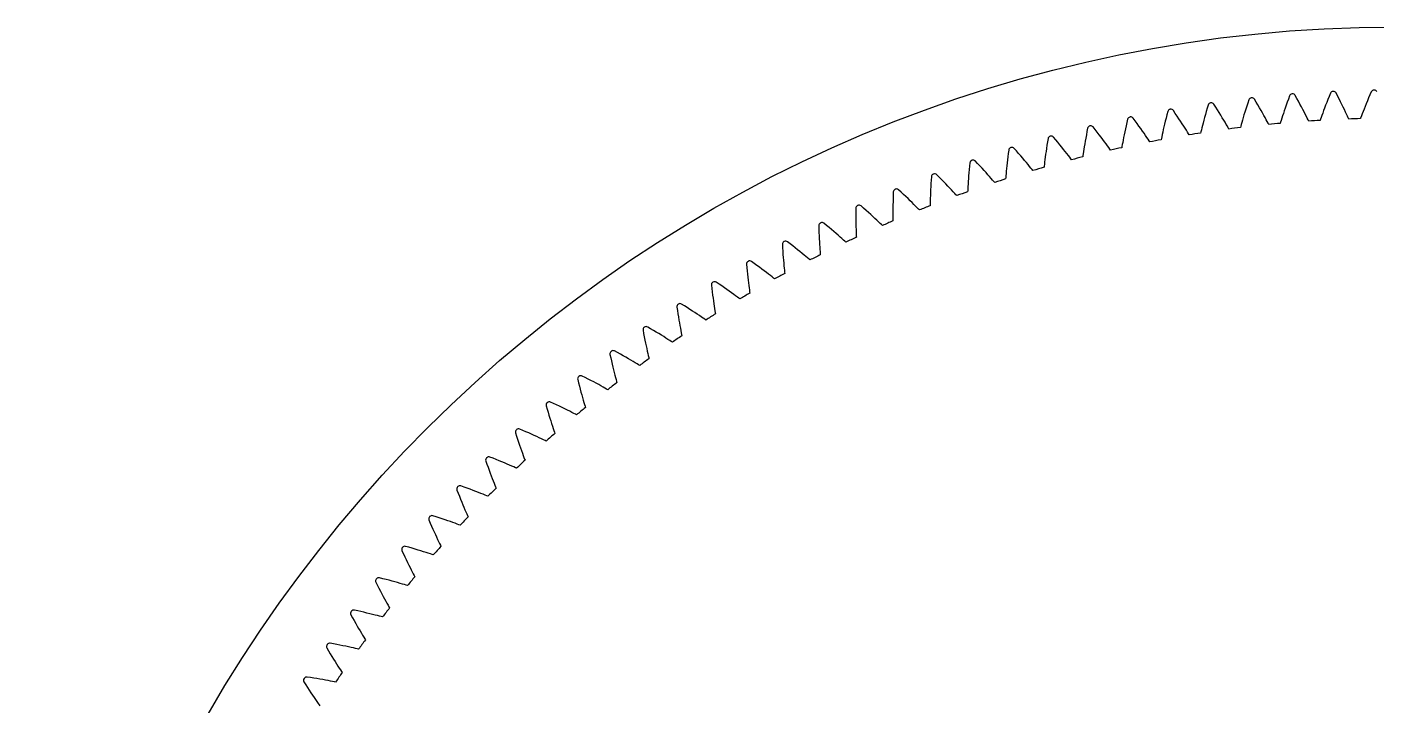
# Model space of a CAD drawing. Header units: millimetres. Extents: x -109 to 109, y -109 to 109.
# Drawn here: x -108.8 to -1.4, y 54.8 to 108.8 of the extents above; entities that cross this region are included whole.
import ezdxf

# ---------------------------------------------------------------- set-up
doc = ezdxf.new("R2010")
doc.units = ezdxf.units.MM

msp = doc.modelspace()

# ---------------------------------------------------------------- linework, layer by layer
at = {"layer": 'outer'}
msp.add_circle((0, 0), 108.759662, dxfattribs=at)
at = {"layer": 'output_ring'}
for p, q in [((-8.357274, 103.283774), (-8.450223, 103.029303)), ((-7.771147, 103.082747), (-7.90276, 103.319545)), ((-7.644868, 102.852732), (-7.771147, 103.082747)), ((-5.209824, 103.243892), (-5.306279, 102.999863)), ((-5.108929, 103.495318), (-5.209824, 103.243892)), ((-4.529405, 103.27598), (-4.653515, 103.516795)), ((-4.410414, 103.042111), (-4.529405, 103.27598)), ((-2.068357, 103.115713), (-2.167371, 102.88267)), ((-1.964285, 103.356592), (-2.068357, 103.115713)), ((-1.855541, 103.604725), (-1.964285, 103.356592)), ((-18.040046, 102.038908), (-18.108634, 101.776819)), ((-17.437602, 101.893933), (-17.590915, 102.117294)), ((-14.975873, 102.043381), (-15.044899, 101.799766)), ((-14.902812, 102.295404), (-14.975873, 102.043381)), ((-14.826025, 102.555209), (-14.902812, 102.295404)), ((-14.228432, 102.391383), (-14.374653, 102.619449)), ((-14.087959, 102.16975), (-14.228432, 102.391383)), ((-13.953708, 101.955065), (-14.087959, 102.16975)), ((-11.839867, 102.222106), (-11.912147, 101.98976)), ((-11.763224, 102.463432), (-11.839867, 102.222106)), ((-11.682282, 102.713036), (-11.763224, 102.463432)), ((-11.597372, 102.970301), (-11.682282, 102.713036)), ((-11.00522, 102.787785), (-11.144205, 103.020331)), ((-10.871778, 102.561849), (-11.00522, 102.787785)), ((-10.744337, 102.343053), (-10.871778, 102.561849)), ((-10.623112, 102.132071), (-10.744337, 102.343053)), ((-10.508395, 101.92973), (-10.623112, 102.132071)), ((-8.777464, 102.093351), (-8.847269, 101.883916)), ((-8.702694, 102.313604), (-8.777464, 102.093351)), ((-8.623151, 102.543564), (-8.702694, 102.313604)), ((-8.538965, 102.782365), (-8.623151, 102.543564)), ((-8.450223, 103.029303), (-8.538965, 102.782365)), ((-7.524362, 102.630041), (-7.644868, 102.852732)), ((-7.409825, 102.415355), (-7.524362, 102.630041)), ((-7.30152, 102.20951), (-7.409825, 102.415355)), ((-7.199812, 102.013574), (-7.30152, 102.20951)), ((-7.105221, 101.828961), (-7.199812, 102.013574)), ((-5.642652, 102.111542), (-5.713359, 101.91653)), ((-5.566303, 102.318681), (-5.642652, 102.111542)), ((-5.484652, 102.536476), (-5.566303, 102.318681)), ((-5.397925, 102.763825), (-5.484652, 102.536476)), ((-5.306279, 102.999863), (-5.397925, 102.763825)), ((-4.296962, 102.815745), (-4.410414, 103.042111)), ((-4.189224, 102.597567), (-4.296962, 102.815745)), ((-4.087439, 102.388423), (-4.189224, 102.597567)), ((-3.991935, 102.189388), (-4.087439, 102.388423)), ((-3.90319, 102.001895), (-3.991935, 102.189388)), ((-3.821932, 101.827972), (-3.90319, 102.001895)), ((-2.509264, 102.045701), (-2.579441, 101.867019)), ((-2.432467, 102.238396), (-2.509264, 102.045701)), ((-2.349649, 102.443035), (-2.432467, 102.238396)), ((-2.261197, 102.658158), (-2.349649, 102.443035)), ((-2.167371, 102.88267), (-2.261197, 102.658158)), ((-21.296586, 101.157792), (-21.353679, 100.901679)), ((-21.236264, 101.421906), (-21.296586, 101.157792)), ((-20.629564, 101.295926), (-20.789817, 101.514361)), ((-20.475452, 101.083551), (-20.629564, 101.295926)), ((-20.327985, 100.87772), (-20.475452, 101.083551)), ((-18.292632, 101.040537), (-18.346342, 100.814225)), ((-18.235083, 101.276962), (-18.292632, 101.040537)), ((-18.173744, 101.522625), (-18.235083, 101.276962)), ((-18.108634, 101.776819), (-18.173744, 101.522625)), ((-17.290237, 101.676822), (-17.437602, 101.893933)), ((-17.149309, 101.46646), (-17.290237, 101.676822)), ((-17.015076, 101.263506), (-17.149309, 101.46646)), ((-16.88788, 101.068767), (-17.015076, 101.263506)), ((-16.768184, 100.883272), (-16.88788, 101.068767)), ((-15.279195, 100.926546), (-15.326425, 100.740477)), ((-15.227155, 101.127347), (-15.279195, 100.926546)), ((-15.170638, 101.340752), (-15.227155, 101.127347)), ((-15.109845, 101.565265), (-15.170638, 101.340752)), ((-15.044899, 101.799766), (-15.109845, 101.565265)), ((-13.825916, 101.747995), (-13.953708, 101.955065)), ((-13.7049, 101.549357), (-13.825916, 101.747995)), ((-13.59109, 101.360193), (-13.7049, 101.549357)), ((-13.485094, 101.181885), (-13.59109, 101.360193)), ((-13.387828, 101.01638), (-13.485094, 101.181885)), ((-13.3008, 100.866713), (-13.387828, 101.01638)), ((-12.201601, 101.005574), (-12.241237, 100.86305)), ((-12.154527, 101.172182), (-12.201601, 101.005574)), ((-12.101476, 101.356676), (-12.154527, 101.172182)), ((-12.043154, 101.555743), (-12.101476, 101.356676)), ((-11.979962, 101.767267), (-12.043154, 101.555743)), ((-11.912147, 101.98976), (-11.979962, 101.767267)), ((-10.400583, 101.737085), (-10.508395, 101.92973)), ((-10.30024, 101.555534), (-10.400583, 101.737085)), ((-10.208221, 101.387057), (-10.30024, 101.555534)), ((-10.125937, 101.23473), (-10.208221, 101.387057)), ((-10.056164, 101.104285), (-10.125937, 101.23473)), ((-10.008791, 101.015027), (-10.056164, 101.104285)), ((-9.067012, 101.197787), (-9.096821, 101.101233)), ((-9.022918, 101.338995), (-9.067012, 101.197787)), ((-8.970635, 101.504043), (-9.022918, 101.338995)), ((-8.911815, 101.686779), (-8.970635, 101.504043)), ((-8.847269, 101.883916), (-8.911815, 101.686779)), ((-7.01854, 101.657676), (-7.105221, 101.828961)), ((-6.94108, 101.50284), (-7.01854, 101.657676)), ((-6.87544, 101.370268), (-6.94108, 101.50284)), ((-6.830894, 101.279566), (-6.87544, 101.370268)), ((-5.883838, 101.432654), (-5.916665, 101.337084)), ((-5.835331, 101.572407), (-5.883838, 101.432654)), ((-5.777889, 101.735731), (-5.835331, 101.572407)), ((-5.713359, 101.91653), (-5.777889, 101.735731)), ((-3.749374, 101.670779), (-3.821932, 101.827972)), ((-3.68793, 101.53621), (-3.749374, 101.670779)), ((-3.646255, 101.444154), (-3.68793, 101.53621)), ((-2.694858, 101.567419), (-2.730671, 101.472927)), ((-2.641985, 101.70558), (-2.694858, 101.567419)), ((-2.579441, 101.867019), (-2.641985, 101.70558)), ((-27.562693, 99.888337), (-27.606312, 99.620957)), ((-26.94928, 99.800701), (-27.122932, 100.008642)), ((-24.558333, 99.932125), (-24.600923, 99.692552)), ((-24.51254, 100.181155), (-24.558333, 99.932125)), ((-24.46352, 100.438935), (-24.51254, 100.181155)), ((-24.411524, 100.704814), (-24.46352, 100.438935)), ((-23.801166, 100.597952), (-23.968201, 100.811246)), ((-23.640459, 100.390523), (-23.801166, 100.597952)), ((-23.4866, 100.189425), (-23.640459, 100.390523)), ((-23.339889, 99.9953), (-23.4866, 100.189425)), ((-23.200716, 99.808932), (-23.339889, 99.9953)), ((-21.546946, 99.971674), (-21.586275, 99.768002)), ((-21.503941, 100.188207), (-21.546946, 99.971674)), ((-21.457365, 100.416094), (-21.503941, 100.188207)), ((-21.407271, 100.65421), (-21.457365, 100.416094)), ((-21.353679, 100.901679), (-21.407271, 100.65421)), ((-20.187444, 100.679082), (-20.327985, 100.87772)), ((-20.054194, 100.488435), (-20.187444, 100.679082)), ((-19.92873, 100.306791), (-20.054194, 100.488435)), ((-19.811747, 100.135489), (-19.92873, 100.306791)), ((-19.704282, 99.976419), (-19.811747, 100.135489)), ((-19.608027, 99.832511), (-19.704282, 99.976419)), ((-18.550325, 99.895387), (-18.570915, 99.796456)), ((-18.519716, 100.040118), (-18.550325, 99.895387)), ((-18.483197, 100.209353), (-18.519716, 100.040118)), ((-18.441835, 100.396814), (-18.483197, 100.209353)), ((-18.396128, 100.59915), (-18.441835, 100.396814)), ((-18.346342, 100.814225), (-18.396128, 100.59915)), ((-16.65664, 100.70838), (-16.768184, 100.883272)), ((-16.554223, 100.546013), (-16.65664, 100.70838)), ((-16.462537, 100.399153), (-16.554223, 100.546013)), ((-16.384711, 100.273347), (-16.462537, 100.399153)), ((-16.331827, 100.18724), (-16.384711, 100.273347)), ((-15.403382, 100.428774), (-15.427069, 100.330539)), ((-15.368242, 100.572472), (-15.403382, 100.428774)), ((-15.326425, 100.740477), (-15.368242, 100.572472)), ((-13.226965, 100.738524), (-13.3008, 100.866713)), ((-13.176811, 100.650798), (-13.226965, 100.738524)), ((-12.241237, 100.86305), (-12.267998, 100.765608)), ((-30.686661, 98.973283), (-30.72186, 98.704665)), ((-30.070798, 98.904958), (-30.250896, 99.107342)), ((-29.897383, 98.708028), (-30.070798, 98.904958)), ((-27.720203, 98.870626), (-27.752377, 98.640264)), ((-27.685159, 99.111419), (-27.720203, 98.870626)), ((-27.647211, 99.361764), (-27.685159, 99.111419)), ((-27.606312, 99.620957), (-27.647211, 99.361764)), ((-26.782137, 99.598422), (-26.94928, 99.800701)), ((-26.622037, 99.402256), (-26.782137, 99.598422)), ((-26.4693, 99.212835), (-26.622037, 99.402256)), ((-26.324342, 99.030931), (-26.4693, 99.212835)), ((-26.187721, 98.857523), (-26.324342, 99.030931)), ((-26.060213, 98.693905), (-26.187721, 98.857523)), ((-24.738922, 98.851043), (-24.764743, 98.679849)), ((-24.709413, 99.040731), (-24.738922, 98.851043)), ((-24.6765, 99.245538), (-24.709413, 99.040731)), ((-24.640318, 99.463315), (-24.6765, 99.245538)), ((-24.600923, 99.692552), (-24.640318, 99.463315)), ((-23.069609, 99.631319), (-23.200716, 99.808932)), ((-22.947303, 99.463776), (-23.069609, 99.631319)), ((-22.834894, 99.30816), (-22.947303, 99.463776)), ((-22.734167, 99.167347), (-22.834894, 99.30816)), ((-22.648596, 99.046676), (-22.734167, 99.167347)), ((-22.590409, 98.964059), (-22.648596, 99.046676)), ((-21.678961, 99.263415), (-21.696434, 99.163886)), ((-21.652914, 99.409036), (-21.678961, 99.263415)), ((-21.621728, 99.579335), (-21.652914, 99.409036)), ((-21.586275, 99.768002), (-21.621728, 99.579335)), ((-19.526289, 99.709212), (-19.608027, 99.832511)), ((-19.470726, 99.624808), (-19.526289, 99.709212)), ((-33.780345, 97.960555), (-33.807089, 97.690963)), ((-33.162639, 97.911607), (-33.349006, 98.108235)), ((-32.983125, 97.720223), (-33.162639, 97.911607)), ((-32.811024, 97.534497), (-32.983125, 97.720223)), ((-30.837049, 97.719868), (-30.859486, 97.50025)), ((-30.812126, 97.951127), (-30.837049, 97.719868)), ((-30.784663, 98.192901), (-30.812126, 97.951127)), ((-30.754597, 98.444315), (-30.784663, 98.192901)), ((-30.72186, 98.704665), (-30.754597, 98.444315)), ((-29.731201, 98.516989), (-29.897383, 98.708028)), ((-29.57259, 98.332458), (-29.731201, 98.516989)), ((-29.42199, 98.155197), (-29.57259, 98.332458)), ((-29.279988, 97.986166), (-29.42199, 98.155197)), ((-29.147404, 97.826634), (-29.279988, 97.986166)), ((-29.025445, 97.678383), (-29.147404, 97.826634)), ((-27.868984, 97.706308), (-27.880173, 97.605878)), ((-27.852132, 97.853277), (-27.868984, 97.706308)), ((-27.831701, 98.025198), (-27.852132, 97.853277)), ((-27.808165, 98.215719), (-27.831701, 98.025198)), ((-27.781702, 98.421459), (-27.808165, 98.215719)), ((-27.752377, 98.640264), (-27.781702, 98.421459)), ((-25.942971, 98.541896), (-26.060213, 98.693905)), ((-25.83787, 98.404317), (-25.942971, 98.541896)), ((-25.748551, 98.286392), (-25.83787, 98.404317)), ((-25.687798, 98.205644), (-25.748551, 98.286392)), ((-24.786203, 98.533481), (-24.800541, 98.433453)), ((-24.764743, 98.679849), (-24.786203, 98.533481)), ((-36.840692, 96.851151), (-36.858955, 96.580852)), ((-36.221753, 96.82163), (-36.414204, 97.012307)), ((-36.036316, 96.635978), (-36.221753, 96.82163)), ((-35.858466, 96.45575), (-36.036316, 96.635978)), ((-33.891288, 96.703034), (-33.906815, 96.482819)), ((-33.873641, 96.934962), (-33.891288, 96.703034)), ((-33.853786, 97.177479), (-33.873641, 96.934962)), ((-33.831632, 97.429713), (-33.853786, 97.177479)), ((-33.807089, 97.690963), (-33.831632, 97.429713)), ((-32.646694, 97.35504), (-32.811024, 97.534497)), ((-32.490601, 97.182597), (-32.646694, 97.35504)), ((-32.34336, 97.018109), (-32.490601, 97.182597)), ((-32.20583, 96.862821), (-32.34336, 97.018109)), ((-32.079275, 96.718474), (-32.20583, 96.862821)), ((-31.965743, 96.587765), (-32.079275, 96.718474)), ((-30.924262, 96.782709), (-30.93229, 96.681978)), ((-30.912034, 96.930136), (-30.924262, 96.782709)), ((-30.897014, 97.102614), (-30.912034, 96.930136)), ((-30.879473, 97.29378), (-30.897014, 97.102614)), ((-30.859486, 97.50025), (-30.879473, 97.29378)), ((-28.916075, 97.544173), (-29.025445, 97.678383)), ((-28.823096, 97.429113), (-28.916075, 97.544173)), ((-28.759836, 97.350313), (-28.823096, 97.429113)), ((-39.864681, 95.646166), (-39.874445, 95.375427)), ((-39.245121, 95.636102), (-39.443466, 95.820639)), ((-39.053944, 95.456366), (-39.245121, 95.636102)), ((-36.91208, 95.590766), (-36.920683, 95.370172)), ((-36.901727, 95.823134), (-36.91208, 95.590766)), ((-36.8895, 96.066155), (-36.901727, 95.823134)), ((-36.87528, 96.318961), (-36.8895, 96.066155)), ((-36.858955, 96.580852), (-36.87528, 96.318961)), ((-35.688581, 96.281543), (-35.858466, 96.45575)), ((-35.527148, 96.114088), (-35.688581, 96.281543)), ((-35.374813, 95.954307), (-35.527148, 96.114088)), ((-35.232474, 95.803415), (-35.374813, 95.954307)), ((-35.101447, 95.663114), (-35.232474, 95.803415)), ((-34.983865, 95.536036), (-35.101447, 95.663114)), ((-33.949021, 95.763599), (-33.953882, 95.662665)), ((-33.94143, 95.911336), (-33.949021, 95.763599)), ((-33.931835, 96.084201), (-33.94143, 95.911336)), ((-33.920308, 96.275824), (-33.931835, 96.084201)), ((-33.906815, 96.482819), (-33.920308, 96.275824)), ((-31.869196, 96.475682), (-31.965743, 96.587765)), ((-31.803492, 96.398908), (-31.869196, 96.475682)), ((-42.229759, 94.356192), (-42.433802, 94.534409)), ((-39.893396, 94.616739), (-39.896445, 94.384161)), ((-39.888808, 94.860025), (-39.893396, 94.616739)), ((-39.882536, 95.113152), (-39.888808, 94.860025)), ((-39.874445, 95.375427), (-39.882536, 95.113152)), ((-38.87052, 95.281813), (-39.053944, 95.456366)), ((-38.695247, 95.113029), (-38.87052, 95.281813)), ((-38.528634, 94.950727), (-38.695247, 95.113029)), ((-38.371356, 94.79581), (-38.528634, 94.950727)), ((-38.224346, 94.649463), (-38.371356, 94.79581)), ((-38.088977, 94.513347), (-38.224346, 94.649463)), ((-37.967462, 94.390025), (-38.088977, 94.513347)), ((-36.940277, 94.64998), (-36.941964, 94.548944)), ((-36.93733, 94.797884), (-36.940277, 94.64998)), ((-36.933169, 94.970964), (-36.93733, 94.797884)), ((-36.927667, 95.162855), (-36.933169, 94.970964)), ((-36.920683, 95.370172), (-36.927667, 95.162855)), ((-34.883845, 95.427041), (-34.983865, 95.536036)), ((-34.815762, 95.352369), (-34.883845, 95.427041)), ((-42.849329, 94.346791), (-42.850584, 94.075879)), ((-42.850584, 94.075879), (-42.850432, 93.813479)), ((-42.850432, 93.813479), (-42.848751, 93.560279)), ((-42.848751, 93.560279), (-42.845695, 93.31697)), ((-42.03303, 94.18255), (-42.229759, 94.356192)), ((-41.844214, 94.013845), (-42.03303, 94.18255)), ((-41.663726, 93.850649), (-41.844214, 94.013845)), ((-41.492097, 93.693661), (-41.663726, 93.850649)), ((-41.33003, 93.543761), (-41.492097, 93.693661)), ((-41.178497, 93.402104), (-41.33003, 93.543761)), ((-39.898114, 94.163406), (-39.898583, 93.955972)), ((-39.898583, 93.955972), (-39.898055, 93.764003)), ((-39.896445, 94.384161), (-39.898114, 94.163406)), ((-39.898055, 93.764003), (-39.896777, 93.590877)), ((-39.896777, 93.590877), (-39.895077, 93.442954)), ((-39.895077, 93.442954), (-39.89359, 93.341915)), ((-37.864067, 94.284226), (-37.967462, 94.390025)), ((-37.793673, 94.211729), (-37.864067, 94.284226)), ((-45.79169, 92.954307), (-45.784434, 92.683489)), ((-45.784434, 92.683489), (-45.776041, 92.421223)), ((-45.776041, 92.421223), (-45.766407, 92.168201)), ((-45.17272, 92.983164), (-45.382261, 93.154884)), ((-44.970634, 92.815788), (-45.17272, 92.983164)), ((-44.776613, 92.653096), (-44.970634, 92.815788)), ((-44.591087, 92.49565), (-44.776613, 92.653096)), ((-44.414612, 92.344131), (-44.591087, 92.49565)), ((-44.247917, 92.199395), (-44.414612, 92.344131)), ((-42.845695, 93.31697), (-42.841436, 93.084411)), ((-42.841436, 93.084411), (-42.836171, 92.863712)), ((-42.836171, 92.863712), (-42.830123, 92.656365)), ((-42.830123, 92.656365), (-42.823566, 92.464508)), ((-42.823566, 92.464508), (-42.816851, 92.291507)), ((-41.038919, 93.270307), (-41.178497, 93.402104)), ((-40.91359, 93.150863), (-41.038919, 93.270307)), ((-40.806923, 93.048363), (-40.91359, 93.150863)), ((-40.734286, 92.978113), (-40.806923, 93.048363)), ((-48.68886, 91.470087), (-48.673101, 91.199631)), ((-48.071102, 91.518373), (-48.285934, 91.683426)), ((-47.863859, 91.357427), (-48.071102, 91.518373)), ((-47.664822, 91.20091), (-47.863859, 91.357427)), ((-45.766407, 92.168201), (-45.75571, 91.925108)), ((-45.75571, 91.925108), (-45.744149, 91.692797)), ((-45.744149, 91.692797), (-45.731954, 91.472373)), ((-45.731954, 91.472373), (-45.719396, 91.265318)), ((-45.719396, 91.265318), (-45.706815, 91.073762)), ((-44.092008, 92.062567), (-44.247917, 92.199395)), ((-43.94836, 91.93522), (-44.092008, 92.062567)), ((-43.819341, 91.819771), (-43.94836, 91.93522)), ((-43.709507, 91.720673), (-43.819341, 91.819771)), ((-43.634699, 91.652739), (-43.709507, 91.720673)), ((-42.816851, 92.291507), (-42.810505, 92.143711)), ((-42.810505, 92.143711), (-42.805845, 92.042768)), ((-48.673101, 91.199631), (-48.656474, 90.937759)), ((-48.656474, 90.937759), (-48.638897, 90.685164)), ((-48.638897, 90.685164), (-48.620569, 90.442527)), ((-48.620569, 90.442527), (-48.601717, 90.210694)), ((-48.601717, 90.210694), (-48.582604, 89.990761)), ((-47.474443, 91.049369), (-47.664822, 91.20091)), ((-47.293295, 90.903468), (-47.474443, 91.049369)), ((-47.122136, 90.764039), (-47.293295, 90.903468)), ((-46.962007, 90.632177), (-47.122136, 90.764039)), ((-46.814429, 90.509404), (-46.962007, 90.632177)), ((-46.681847, 90.398065), (-46.814429, 90.509404)), ((-46.568955, 90.302466), (-46.681847, 90.398065)), ((-46.49205, 90.236915), (-46.568955, 90.302466)), ((-45.706815, 91.073762), (-45.69467, 90.901057)), ((-45.69467, 90.901057), (-45.683684, 90.753533)), ((-45.683684, 90.753533), (-45.675856, 90.652787)), ((-51.53798, 89.895598), (-51.513734, 89.625771)), ((-51.513734, 89.625771), (-51.488889, 89.36455)), ((-51.488889, 89.36455), (-51.463386, 89.112632)), ((-51.463386, 89.112632), (-51.437446, 88.87069)), ((-50.922044, 89.963265), (-51.141953, 90.121488)), ((-50.709847, 89.808907), (-50.922044, 89.963265)), ((-50.505992, 89.65872), (-50.709847, 89.808907)), ((-50.310947, 89.513234), (-50.505992, 89.65872)), ((-50.125306, 89.373094), (-50.310947, 89.513234)), ((-49.949851, 89.239111), (-50.125306, 89.373094)), ((-49.785659, 89.112343), (-49.949851, 89.239111)), ((-49.634298, 88.994267), (-49.785659, 89.112343)), ((-48.582604, 89.990761), (-48.563549, 89.784204)), ((-48.563549, 89.784204), (-48.544958, 89.593136)), ((-48.544958, 89.593136), (-48.527393, 89.420899)), ((-48.527393, 89.420899), (-48.51178, 89.273793)), ((-48.51178, 89.273793), (-48.500791, 89.173342)), ((-54.336238, 88.232393), (-54.303528, 87.96346)), ((-53.722731, 88.319373), (-53.947502, 88.470611)), ((-53.50579, 88.171757), (-53.722731, 88.319373)), ((-53.297319, 88.028047), (-53.50579, 88.171757)), ((-51.437446, 88.87069), (-51.411322, 88.639564)), ((-51.411322, 88.639564), (-51.38531, 88.42034)), ((-51.38531, 88.42034), (-51.359776, 88.214483)), ((-51.359776, 88.214483), (-51.335192, 88.024094)), ((-49.498285, 88.887147), (-49.634298, 88.994267)), ((-49.382445, 88.79514), (-49.498285, 88.887147)), ((-49.303519, 88.732038), (-49.382445, 88.79514)), ((-54.303528, 87.96346), (-54.270491, 87.703149)), ((-54.270491, 87.703149), (-54.237088, 87.452156)), ((-54.237088, 87.452156), (-54.203561, 87.211148)), ((-54.203561, 87.211148), (-54.170189, 86.980957)), ((-54.170189, 86.980957), (-54.137304, 86.762658)), ((-53.0978, 87.888759), (-53.297319, 88.028047)), ((-52.907849, 87.75452), (-53.0978, 87.888759)), ((-52.728272, 87.626114), (-52.907849, 87.75452)), ((-52.560179, 87.504566), (-52.728272, 87.626114)), ((-52.405184, 87.391302), (-52.560179, 87.504566)), ((-52.265873, 87.288508), (-52.405184, 87.391302)), ((-52.1472, 87.200185), (-52.265873, 87.288508)), ((-52.066332, 87.139593), (-52.1472, 87.200185)), ((-51.335192, 88.024094), (-51.312226, 87.852493)), ((-51.312226, 87.852493), (-51.292, 87.70595)), ((-51.292, 87.70595), (-51.277861, 87.605893)), ((-57.080873, 86.482113), (-57.039732, 86.214341)), ((-57.039732, 86.214341), (-56.998534, 85.955195)), ((-56.998534, 85.955195), (-56.957264, 85.705376)), ((-56.470401, 86.588321), (-56.699811, 86.732424)), ((-56.24893, 86.447592), (-56.470401, 86.588321)), ((-56.036048, 86.310501), (-56.24893, 86.447592)), ((-55.832252, 86.177549), (-56.036048, 86.310501)), ((-55.638178, 86.049343), (-55.832252, 86.177549)), ((-55.454657, 85.92664), (-55.638178, 86.049343)), ((-55.282829, 85.810433), (-55.454657, 85.92664)), ((-54.137304, 86.762658), (-54.105317, 86.557704)), ((-54.105317, 86.557704), (-54.074765, 86.368182)), ((-54.074765, 86.368182), (-54.04642, 86.197387)), ((-54.04642, 86.197387), (-54.021601, 86.051551)), ((-54.021601, 86.051551), (-54.004326, 85.951988)), ((-59.162341, 84.771817), (-59.396165, 84.908643)), ((-56.957264, 85.705376), (-56.916183, 85.46554)), ((-56.916183, 85.46554), (-56.875597, 85.23651)), ((-56.875597, 85.23651), (-56.835872, 85.019352)), ((-56.835872, 85.019352), (-56.797463, 84.815504)), ((-56.797463, 84.815504), (-56.760973, 84.627035)), ((-55.124352, 85.702093), (-55.282829, 85.810433)), ((-54.981881, 85.603725), (-55.124352, 85.702093)), ((-54.860493, 85.519174), (-54.981881, 85.603725)), ((-54.777761, 85.461152), (-54.860493, 85.519174)), ((-59.769176, 84.646486), (-59.719644, 84.380138)), ((-59.719644, 84.380138), (-59.670326, 84.122414)), ((-59.670326, 84.122414), (-59.62123, 83.874014)), ((-59.62123, 83.874014), (-59.572636, 83.635587)), ((-58.936559, 84.638114), (-59.162341, 84.771817)), ((-58.719476, 84.507778), (-58.936559, 84.638114)), ((-58.511605, 84.381292), (-58.719476, 84.507778)), ((-58.313599, 84.259245), (-58.511605, 84.381292)), ((-58.126314, 84.142368), (-58.313599, 84.259245)), ((-57.950921, 84.031615), (-58.126314, 84.142368)), ((-57.789119, 83.928307), (-57.950921, 84.031615)), ((-57.643629, 83.834463), (-57.789119, 83.928307)), ((-57.519645, 83.753766), (-57.643629, 83.834463)), ((-57.435131, 83.698371), (-57.519645, 83.753766)), ((-56.760973, 84.627035), (-56.727277, 84.457215)), ((-56.727277, 84.457215), (-56.697889, 84.312231)), ((-56.697889, 84.312231), (-56.677495, 84.213259)), ((-62.398494, 82.727323), (-62.34062, 82.462662)), ((-61.795895, 82.871653), (-62.033901, 83.001067)), ((-61.566025, 82.745108), (-61.795895, 82.871653)), ((-61.344955, 82.621655), (-61.566025, 82.745108)), ((-59.572636, 83.635587), (-59.524876, 83.407945)), ((-59.524876, 83.407945), (-59.478349, 83.192142)), ((-59.478349, 83.192142), (-59.433556, 82.989602)), ((-59.433556, 82.989602), (-59.391164, 82.802371)), ((-59.391164, 82.802371), (-59.352151, 82.633693)), ((-62.34062, 82.462662), (-62.283232, 82.206615)), ((-62.283232, 82.206615), (-62.226357, 81.95988)), ((-62.226357, 81.95988), (-62.170298, 81.723096)), ((-62.170298, 81.723096), (-62.115411, 81.497067)), ((-61.133213, 82.501761), (-61.344955, 82.621655)), ((-60.931472, 82.385994), (-61.133213, 82.501761)), ((-60.740608, 82.275057), (-60.931472, 82.385994)), ((-60.561823, 82.169868), (-60.740608, 82.275057)), ((-60.396856, 82.071693), (-60.561823, 82.169868)), ((-60.248489, 81.982465), (-60.396856, 82.071693)), ((-60.122032, 81.905703), (-60.248489, 81.982465)), ((-60.035819, 81.85299), (-60.122032, 81.905703)), ((-59.352151, 82.633693), (-59.318223, 82.489704)), ((-59.318223, 82.489704), (-59.294731, 82.391422)), ((-64.966232, 80.726518), (-64.900074, 80.463805)), ((-64.368464, 80.889705), (-64.610418, 81.011579)), ((-64.134733, 80.770443), (-64.368464, 80.889705)), ((-63.909894, 80.653994), (-64.134733, 80.770443)), ((-63.694491, 80.540811), (-63.909894, 80.653994)), ((-63.489212, 80.431438), (-63.694491, 80.540811)), ((-62.115411, 81.497067), (-62.062128, 81.282832)), ((-62.062128, 81.282832), (-62.010995, 81.081798)), ((-62.010995, 81.081798), (-61.962743, 80.895992)), ((-61.962743, 80.895992), (-61.918451, 80.728622)), ((-61.918451, 80.728622), (-61.880017, 80.58577)), ((-61.880017, 80.58577), (-61.85345, 80.488274)), ((-64.900074, 80.463805), (-64.834671, 80.209687)), ((-64.834671, 80.209687), (-64.770074, 79.96486)), ((-64.770074, 79.96486), (-64.706605, 79.729955)), ((-64.706605, 79.729955), (-64.644646, 79.505761)), ((-64.644646, 79.505761), (-64.58466, 79.293305)), ((-63.294958, 80.326551), (-63.489212, 80.431438)), ((-63.112957, 80.227029), (-63.294958, 80.326551)), ((-62.944988, 80.134085), (-63.112957, 80.227029)), ((-62.793892, 80.049561), (-62.944988, 80.134085)), ((-62.665085, 79.976809), (-62.793892, 80.049561)), ((-62.57726, 79.92683), (-62.665085, 79.976809)), ((-67.469856, 78.646046), (-67.395479, 78.385541)), ((-67.395479, 78.385541), (-67.322126, 78.133602)), ((-66.877509, 78.827929), (-67.123172, 78.942142)), ((-66.640147, 78.716067), (-66.877509, 78.827929)), ((-66.411761, 78.606738), (-66.640147, 78.716067)), ((-66.192909, 78.500377), (-66.411761, 78.606738)), ((-65.984297, 78.397505), (-66.192909, 78.500377)), ((-65.786844, 78.298772), (-65.984297, 78.397505)), ((-64.58466, 79.293305), (-64.527237, 79.093977)), ((-64.527237, 79.093977), (-64.473173, 78.909778)), ((-64.473173, 78.909778), (-64.423645, 78.743882)), ((-64.423645, 78.743882), (-64.380743, 78.602307)), ((-64.380743, 78.602307), (-64.351126, 78.505695)), ((-67.322126, 78.133602), (-67.249871, 77.890925)), ((-67.249871, 77.890925), (-67.179055, 77.658129)), ((-67.179055, 77.658129), (-67.110084, 77.435992)), ((-67.110084, 77.435992), (-67.043454, 77.225525)), ((-65.601806, 78.205016), (-65.786844, 78.298772)), ((-65.431001, 78.117394), (-65.601806, 78.205016)), ((-65.277324, 78.037658), (-65.431001, 78.117394)), ((-65.146296, 77.968987), (-65.277324, 78.037658)), ((-65.056944, 77.921791), (-65.146296, 77.968987)), ((-69.906896, 76.487959), (-69.824372, 76.229919)), ((-69.824372, 76.229919), (-69.743142, 75.980409)), ((-69.320554, 76.688358), (-69.569683, 76.794799)), ((-69.079796, 76.584008), (-69.320554, 76.688358)), ((-68.848088, 76.481907), (-69.079796, 76.584008)), ((-68.626003, 76.382472), (-68.848088, 76.481907)), ((-68.414263, 76.286204), (-68.626003, 76.382472)), ((-68.213806, 76.193721), (-68.414263, 76.286204)), ((-67.043454, 77.225525), (-66.979799, 77.028099)), ((-66.979799, 77.028099), (-66.919975, 76.845689)), ((-66.919975, 76.845689), (-66.865261, 76.681431)), ((-66.865261, 76.681431), (-66.817933, 76.541274)), ((-66.817933, 76.541274), (-66.785296, 76.445639)), ((-69.743142, 75.980409), (-69.6633, 75.740121)), ((-69.6633, 75.740121), (-69.585207, 75.509664)), ((-69.585207, 75.509664), (-69.509292, 75.289804)), ((-69.509292, 75.289804), (-69.436085, 75.081533)), ((-68.025915, 76.105824), (-68.213806, 76.193721)), ((-67.852441, 76.02361), (-68.025915, 76.105824)), ((-67.696336, 75.94874), (-67.852441, 76.02361)), ((-67.563215, 75.884219), (-67.696336, 75.94874)), ((-67.472425, 75.839854), (-67.563215, 75.884219)), ((-72.274946, 74.254389), (-72.184358, 73.999068)), ((-71.695188, 74.473106), (-71.947538, 74.571669)), ((-71.451271, 74.376369), (-71.695188, 74.473106)), ((-71.216471, 74.281597), (-71.451271, 74.376369)), ((-70.991372, 74.189187), (-71.216471, 74.281597)), ((-70.776712, 74.099617), (-70.991372, 74.189187)), ((-70.573449, 74.013477), (-70.776712, 74.099617)), ((-69.436085, 75.081533), (-69.36626, 74.886204)), ((-69.36626, 74.886204), (-69.300736, 74.705763)), ((-69.300736, 74.705763), (-69.240889, 74.543305)), ((-69.240889, 74.543305), (-69.189182, 74.404703)), ((-69.189182, 74.404703), (-69.153557, 74.310141)), ((-72.184358, 73.999068), (-72.09533, 73.752232)), ((-72.09533, 73.752232), (-72.00798, 73.514571)), ((-72.00798, 73.514571), (-71.922686, 73.286681)), ((-71.922686, 73.286681), (-71.839903, 73.069313)), ((-71.839903, 73.069313), (-71.76019, 72.863445)), ((-70.38289, 73.931525), (-70.573449, 74.013477)), ((-70.206919, 73.8548), (-70.38289, 73.931525)), ((-70.048539, 73.784871), (-70.206919, 73.8548)), ((-69.913458, 73.724563), (-70.048539, 73.784871)), ((-69.821319, 73.683071), (-69.913458, 73.724563)), ((-74.571669, 71.947538), (-74.473106, 71.695188)), ((-73.999068, 72.184358), (-74.254389, 72.274946)), ((-73.752232, 72.09533), (-73.999068, 72.184358)), ((-73.514571, 72.00798), (-73.752232, 72.09533)), ((-73.286681, 71.922686), (-73.514571, 72.00798)), ((-71.76019, 72.863445), (-71.684264, 72.670405)), ((-71.684264, 72.670405), (-71.613105, 72.492112)), ((-71.613105, 72.492112), (-71.548185, 72.331613)), ((-71.548185, 72.331613), (-71.49215, 72.194704)), ((-71.49215, 72.194704), (-71.453572, 72.101308)), ((-74.473106, 71.695188), (-74.376369, 71.451271)), ((-74.376369, 71.451271), (-74.281597, 71.216471)), ((-74.281597, 71.216471), (-74.189187, 70.991372)), ((-74.189187, 70.991372), (-74.099617, 70.776712)), ((-73.069313, 71.839903), (-73.286681, 71.922686)), ((-72.863445, 71.76019), (-73.069313, 71.839903)), ((-72.670405, 71.684264), (-72.863445, 71.76019)), ((-72.492112, 71.613105), (-72.670405, 71.684264)), ((-72.331613, 71.548185), (-72.492112, 71.613105)), ((-72.194704, 71.49215), (-72.331613, 71.548185)), ((-72.101308, 71.453572), (-72.194704, 71.49215)), ((-76.229919, 69.824372), (-76.487959, 69.906896)), ((-75.980409, 69.743142), (-76.229919, 69.824372)), ((-74.099617, 70.776712), (-74.013477, 70.573449)), ((-74.013477, 70.573449), (-73.931525, 70.38289)), ((-73.931525, 70.38289), (-73.8548, 70.206919)), ((-73.8548, 70.206919), (-73.784871, 70.048539)), ((-73.784871, 70.048539), (-73.724563, 69.913458)), ((-73.724563, 69.913458), (-73.683071, 69.821319)), ((-76.794799, 69.569683), (-76.688358, 69.320554)), ((-76.688358, 69.320554), (-76.584008, 69.079796)), ((-76.584008, 69.079796), (-76.481907, 68.848088)), ((-76.481907, 68.848088), (-76.382472, 68.626003)), ((-75.740121, 69.6633), (-75.980409, 69.743142)), ((-75.509664, 69.585207), (-75.740121, 69.6633)), ((-75.289804, 69.509292), (-75.509664, 69.585207)), ((-75.081533, 69.436085), (-75.289804, 69.509292)), ((-74.886204, 69.36626), (-75.081533, 69.436085)), ((-74.705763, 69.300736), (-74.886204, 69.36626)), ((-74.543305, 69.240889), (-74.705763, 69.300736)), ((-74.404703, 69.189182), (-74.543305, 69.240889)), ((-74.310141, 69.153557), (-74.404703, 69.189182)), ((-76.382472, 68.626003), (-76.286204, 68.414263)), ((-76.286204, 68.414263), (-76.193721, 68.213806)), ((-76.193721, 68.213806), (-76.105824, 68.025915)), ((-76.105824, 68.025915), (-76.02361, 67.852441)), ((-76.02361, 67.852441), (-75.94874, 67.696336)), ((-75.94874, 67.696336), (-75.884219, 67.563215)), ((-78.942142, 67.123172), (-78.827929, 66.877509)), ((-78.827929, 66.877509), (-78.716067, 66.640147)), ((-78.716067, 66.640147), (-78.606738, 66.411761)), ((-78.385541, 67.395479), (-78.646046, 67.469856)), ((-78.133602, 67.322126), (-78.385541, 67.395479)), ((-77.890925, 67.249871), (-78.133602, 67.322126)), ((-77.658129, 67.179055), (-77.890925, 67.249871)), ((-77.435992, 67.110084), (-77.658129, 67.179055)), ((-77.225525, 67.043454), (-77.435992, 67.110084)), ((-77.028099, 66.979799), (-77.225525, 67.043454)), ((-76.845689, 66.919975), (-77.028099, 66.979799)), ((-76.681431, 66.865261), (-76.845689, 66.919975)), ((-76.541274, 66.817933), (-76.681431, 66.865261)), ((-76.445639, 66.785296), (-76.541274, 66.817933)), ((-75.884219, 67.563215), (-75.839854, 67.472425)), ((-78.606738, 66.411761), (-78.500377, 66.192909)), ((-78.500377, 66.192909), (-78.397505, 65.984297)), ((-78.397505, 65.984297), (-78.298772, 65.786844)), ((-78.298772, 65.786844), (-78.205016, 65.601806)), ((-78.205016, 65.601806), (-78.117394, 65.431001)), ((-81.011579, 64.610418), (-80.889705, 64.368464)), ((-80.463805, 64.900074), (-80.726518, 64.966232)), ((-80.209687, 64.834671), (-80.463805, 64.900074)), ((-79.96486, 64.770074), (-80.209687, 64.834671)), ((-79.729955, 64.706605), (-79.96486, 64.770074)), ((-79.505761, 64.644646), (-79.729955, 64.706605)), ((-79.293305, 64.58466), (-79.505761, 64.644646)), ((-79.093977, 64.527237), (-79.293305, 64.58466)), ((-78.909778, 64.473173), (-79.093977, 64.527237)), ((-78.743882, 64.423645), (-78.909778, 64.473173)), ((-78.602307, 64.380743), (-78.743882, 64.423645)), ((-78.117394, 65.431001), (-78.037658, 65.277324)), ((-78.037658, 65.277324), (-77.968987, 65.146296)), ((-77.968987, 65.146296), (-77.921791, 65.056944)), ((-80.889705, 64.368464), (-80.770443, 64.134733)), ((-80.770443, 64.134733), (-80.653994, 63.909894)), ((-80.653994, 63.909894), (-80.540811, 63.694491)), ((-80.540811, 63.694491), (-80.431438, 63.489212)), ((-80.431438, 63.489212), (-80.326551, 63.294958)), ((-78.505695, 64.351126), (-78.602307, 64.380743)), ((-82.462662, 62.34062), (-82.727323, 62.398494)), ((-82.206615, 62.283232), (-82.462662, 62.34062)), ((-81.95988, 62.226357), (-82.206615, 62.283232)), ((-80.326551, 63.294958), (-80.227029, 63.112957)), ((-80.227029, 63.112957), (-80.134085, 62.944988)), ((-80.134085, 62.944988), (-80.049561, 62.793892)), ((-80.049561, 62.793892), (-79.976809, 62.665085)), ((-79.976809, 62.665085), (-79.92683, 62.57726)), ((-83.001067, 62.033901), (-82.871653, 61.795895)), ((-82.871653, 61.795895), (-82.745108, 61.566025)), ((-82.745108, 61.566025), (-82.621655, 61.344955)), ((-82.621655, 61.344955), (-82.501761, 61.133213)), ((-81.723096, 62.170298), (-81.95988, 62.226357)), ((-81.497067, 62.115411), (-81.723096, 62.170298)), ((-81.282832, 62.062128), (-81.497067, 62.115411)), ((-81.081798, 62.010995), (-81.282832, 62.062128)), ((-80.895992, 61.962743), (-81.081798, 62.010995)), ((-80.728622, 61.918451), (-80.895992, 61.962743)), ((-80.58577, 61.880017), (-80.728622, 61.918451)), ((-80.488274, 61.85345), (-80.58577, 61.880017)), ((-82.501761, 61.133213), (-82.385994, 60.931472)), ((-82.385994, 60.931472), (-82.275057, 60.740608)), ((-82.275057, 60.740608), (-82.169868, 60.561823)), ((-82.169868, 60.561823), (-82.071693, 60.396856)), ((-82.071693, 60.396856), (-81.982465, 60.248489)), ((-81.982465, 60.248489), (-81.905703, 60.122032)), ((-81.905703, 60.122032), (-81.85299, 60.035819)), ((-84.908643, 59.396165), (-84.771817, 59.162341)), ((-84.771817, 59.162341), (-84.638114, 58.936559)), ((-84.380138, 59.719644), (-84.646486, 59.769176)), ((-84.122414, 59.670326), (-84.380138, 59.719644)), ((-83.874014, 59.62123), (-84.122414, 59.670326)), ((-83.635587, 59.572636), (-83.874014, 59.62123)), ((-83.407945, 59.524876), (-83.635587, 59.572636)), ((-83.192142, 59.478349), (-83.407945, 59.524876)), ((-82.989602, 59.433556), (-83.192142, 59.478349)), ((-82.802371, 59.391164), (-82.989602, 59.433556)), ((-82.633693, 59.352151), (-82.802371, 59.391164)), ((-82.489704, 59.318223), (-82.633693, 59.352151)), ((-82.391422, 59.294731), (-82.489704, 59.318223)), ((-84.638114, 58.936559), (-84.507778, 58.719476)), ((-84.507778, 58.719476), (-84.381292, 58.511605)), ((-84.381292, 58.511605), (-84.259245, 58.313599)), ((-84.259245, 58.313599), (-84.142368, 58.126314)), ((-84.142368, 58.126314), (-84.031615, 57.950921)), ((-86.214341, 57.039732), (-86.482113, 57.080873)), ((-85.955195, 56.998534), (-86.214341, 57.039732)), ((-85.705376, 56.957264), (-85.955195, 56.998534)), ((-85.46554, 56.916183), (-85.705376, 56.957264)), ((-85.23651, 56.875597), (-85.46554, 56.916183)), ((-84.031615, 57.950921), (-83.928307, 57.789119)), ((-83.928307, 57.789119), (-83.834463, 57.643629)), ((-83.834463, 57.643629), (-83.753766, 57.519645)), ((-83.753766, 57.519645), (-83.698371, 57.435131)), ((-86.732424, 56.699811), (-86.588321, 56.470401)), ((-86.588321, 56.470401), (-86.447592, 56.24893)), ((-86.447592, 56.24893), (-86.310501, 56.036048)), ((-86.310501, 56.036048), (-86.177549, 55.832252)), ((-86.177549, 55.832252), (-86.049343, 55.638178)), ((-85.019352, 56.835872), (-85.23651, 56.875597)), ((-84.815504, 56.797463), (-85.019352, 56.835872)), ((-84.627035, 56.760973), (-84.815504, 56.797463)), ((-84.457215, 56.727277), (-84.627035, 56.760973)), ((-84.312231, 56.697889), (-84.457215, 56.727277)), ((-84.213259, 56.677495), (-84.312231, 56.697889)), ((-86.049343, 55.638178), (-85.92664, 55.454657)), ((-85.92664, 55.454657), (-85.810433, 55.282829)), ((-85.810433, 55.282829), (-85.702093, 55.124352)), ((-85.702093, 55.124352), (-85.603725, 54.981881)), ((-85.603725, 54.981881), (-85.519174, 54.860493)), ((-85.519174, 54.860493), (-85.461152, 54.777761))]:
    msp.add_line(p, q, dxfattribs=at)
for centre, radius, start, end in [((-11.370041, 102.893356), 0.24, 96.305781, 161.300392), ((0, 0), 103.759662, 96.294219, 96.305781), ((-11.349276, 102.895648), 0.24, 31.299608, 96.294219), ((-8.132472, 103.199726), 0.24, 94.505781, 159.500392), ((0, 0), 103.759662, 94.494219, 94.505781), ((-8.111646, 103.201365), 0.24, 29.499608, 94.494219), ((-4.886878, 103.40425), 0.24, 92.705781, 157.700392), ((0, 0), 103.759662, 92.694219, 92.705781), ((-4.86601, 103.405234), 0.24, 27.699608, 92.694219), ((-1.63646, 103.506727), 0.24, 90.905781, 155.900392), ((0, 0), 103.759662, 90.894219, 90.905781), ((-1.615572, 103.507055), 0.24, 25.899608, 90.894219), ((-17.808332, 101.976388), 0.24, 99.905781, 164.900392), ((0, 0), 103.759662, 99.894219, 99.905781), ((-17.787752, 101.97998), 0.24, 34.899608, 99.894219), ((-14.596389, 102.485442), 0.24, 98.105781, 163.100392), ((0, 0), 103.759662, 98.094219, 98.105781), ((-14.575707, 102.488386), 0.24, 33.099608, 98.094219), ((-21.002701, 101.366696), 0.24, 101.705781, 166.700392), ((0, 0), 103.759662, 101.694219, 101.705781), ((-20.982244, 101.370932), 0.24, 36.699608, 101.694219), ((0, 0), 101.509662, 95.141477, 95.658523), ((0, 0), 101.509662, 93.341477, 93.858523), ((0, 0), 101.509662, 91.541477, 92.058523), ((-27.326124, 99.847901), 0.24, 105.305781, 170.300392), ((0, 0), 103.759662, 105.294219, 105.305781), ((-27.305974, 99.853414), 0.24, 40.299608, 105.294219), ((-24.176342, 100.656967), 0.24, 103.505781, 168.500392), ((0, 0), 103.759662, 103.494219, 103.505781), ((-24.156028, 100.661844), 0.24, 38.499608, 103.494219), ((0, 0), 101.509662, 98.741477, 99.258523), ((0, 0), 101.509662, 96.941477, 97.458523), ((-30.448939, 98.940298), 0.24, 107.105781, 172.100392), ((0, 0), 103.759662, 107.094219, 107.105781), ((-30.428971, 98.946441), 0.24, 42.099608, 107.094219), ((0, 0), 101.509662, 102.341477, 102.858523), ((0, 0), 101.509662, 100.541477, 101.058523), ((-33.541704, 97.935053), 0.24, 108.905781, 173.900392), ((0, 0), 103.759662, 108.894219, 108.905781), ((-33.521939, 97.94182), 0.24, 43.899608, 108.894219), ((0, 0), 101.509662, 104.141477, 104.658523), ((-36.601367, 96.833157), 0.24, 110.705781, 175.700392), ((0, 0), 103.759662, 110.694219, 110.705781), ((-36.581825, 96.840542), 0.24, 45.699608, 110.694219), ((0, 0), 101.509662, 107.741477, 108.258523), ((0, 0), 101.509662, 105.941477, 106.458523), ((-39.62491, 95.635699), 0.24, 112.505781, 177.500392), ((0, 0), 103.759662, 112.494219, 112.505781), ((-39.605609, 95.643694), 0.24, 47.499608, 112.494219), ((0, 0), 101.509662, 109.541477, 110.058523), ((-42.609347, 94.343861), 0.24, 114.305781, 179.300392), ((0, 0), 103.759662, 114.294219, 114.305781), ((-42.590307, 94.352457), 0.24, 49.299608, 114.294219), ((0, 0), 101.509662, 111.341477, 111.858523), ((-45.551734, 92.958916), 0.24, 116.105781, 181.100392), ((0, 0), 103.759662, 116.094219, 116.105781), ((-45.532974, 92.968106), 0.24, 51.099608, 116.094219), ((0, 0), 101.509662, 113.141477, 113.658523), ((-48.449167, 91.482231), 0.24, 117.905781, 182.900392), ((0, 0), 103.759662, 117.894219, 117.905781), ((-48.430705, 91.492007), 0.24, 52.899608, 117.894219), ((0, 0), 101.509662, 114.941477, 115.458523), ((0, 0), 101.509662, 116.741477, 117.258523), ((-51.298787, 89.915265), 0.24, 119.705781, 184.700392), ((0, 0), 103.759662, 119.694219, 119.705781), ((-51.280641, 89.925616), 0.24, 54.699608, 119.694219), ((0, 0), 101.509662, 118.541477, 119.058523), ((-54.097781, 88.259564), 0.24, 121.505781, 186.500392), ((0, 0), 103.759662, 121.494219, 121.505781), ((-54.079969, 88.270479), 0.24, 56.499608, 121.494219), ((0, 0), 101.509662, 120.341477, 120.858523), ((-56.843387, 86.516761), 0.24, 123.305781, 188.300392), ((0, 0), 103.759662, 123.294219, 123.305781), ((-56.825926, 86.52823), 0.24, 58.299608, 123.294219), ((0, 0), 101.509662, 122.141477, 122.658523), ((-59.532895, 84.688576), 0.24, 125.105781, 190.100392), ((0, 0), 103.759662, 125.094219, 125.105781), ((-59.515803, 84.700588), 0.24, 60.099608, 125.094219), ((0, 0), 101.509662, 123.941477, 124.458523), ((-62.163652, 82.776814), 0.24, 126.905781, 191.900392), ((0, 0), 103.759662, 126.894219, 126.905781), ((-62.146946, 82.789357), 0.24, 61.899608, 126.894219), ((0, 0), 101.509662, 125.741477, 126.258523), ((-64.73306, 80.783361), 0.24, 128.705781, 193.700392), ((0, 0), 103.759662, 128.694219, 128.705781), ((-64.716756, 80.796423), 0.24, 63.699608, 128.694219), ((0, 0), 101.509662, 127.541477, 128.058523), ((-67.238585, 78.710185), 0.24, 130.505781, 195.500392), ((0, 0), 103.759662, 130.494219, 130.505781), ((-67.2227, 78.723752), 0.24, 65.499608, 130.494219), ((0, 0), 101.509662, 129.341477, 129.858523), ((-69.677754, 76.559331), 0.24, 132.305781, 197.300392), ((0, 0), 103.759662, 132.294219, 132.305781), ((-69.662302, 76.573391), 0.24, 67.299608, 132.294219), ((0, 0), 101.509662, 131.141477, 131.658523), ((-72.048158, 74.332922), 0.24, 134.105781, 199.100392), ((0, 0), 103.759662, 134.094219, 134.105781), ((-72.033156, 74.347461), 0.24, 69.099608, 134.094219), ((0, 0), 101.509662, 132.941477, 133.458523), ((-74.347461, 72.033156), 0.24, 135.905781, 200.900392), ((0, 0), 103.759662, 135.894219, 135.905781), ((-74.332922, 72.048158), 0.24, 70.899608, 135.894219), ((0, 0), 101.509662, 134.741477, 135.258523), ((-76.573391, 69.662302), 0.24, 137.705781, 202.700392), ((0, 0), 103.759662, 137.694219, 137.705781), ((-76.559331, 69.677754), 0.24, 72.699608, 137.694219), ((0, 0), 101.509662, 136.541477, 137.058523), ((-78.723752, 67.2227), 0.24, 139.505781, 204.500392), ((0, 0), 103.759662, 139.494219, 139.505781), ((-78.710185, 67.238585), 0.24, 74.499608, 139.494219), ((0, 0), 101.509662, 138.341477, 138.858523), ((-80.796423, 64.716756), 0.24, 141.305781, 206.300392), ((0, 0), 103.759662, 141.294219, 141.305781), ((-80.783361, 64.73306), 0.24, 76.299608, 141.294219), ((0, 0), 101.509662, 140.141477, 140.658523), ((-82.789357, 62.146946), 0.24, 143.105781, 208.100392), ((0, 0), 103.759662, 143.094219, 143.105781), ((-82.776814, 62.163652), 0.24, 78.099608, 143.094219), ((0, 0), 101.509662, 141.941477, 142.458523), ((-84.700588, 59.515803), 0.24, 144.905781, 209.900392), ((0, 0), 103.759662, 144.894219, 144.905781), ((-84.688576, 59.532895), 0.24, 79.899608, 144.894219), ((0, 0), 101.509662, 143.741477, 144.258523), ((-86.52823, 56.825926), 0.24, 146.705781, 211.700392), ((0, 0), 103.759662, 146.694219, 146.705781), ((-86.516761, 56.843387), 0.24, 81.699608, 146.694219), ((0, 0), 101.509662, 145.541477, 146.058523)]:
    msp.add_arc(centre, radius, start, end, dxfattribs=at)

doc.saveas('drawing.dxf')
